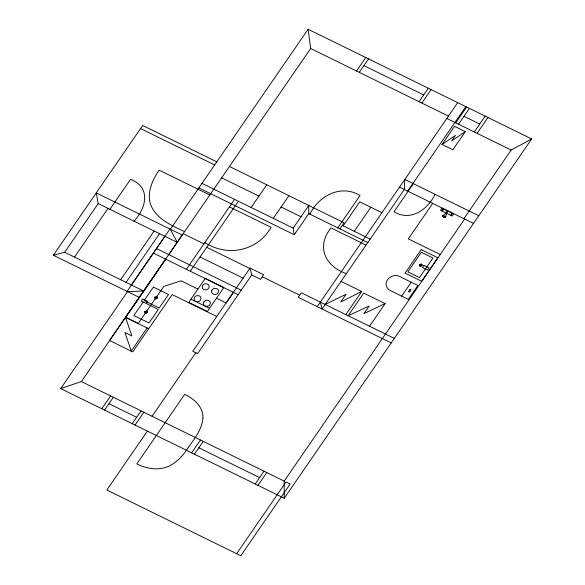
<?xml version="1.0" encoding="UTF-8"?>
<svg xmlns="http://www.w3.org/2000/svg" width="585" height="585" viewBox="0 0 585 585"><rect width="100%" height="100%" fill="white"/><g stroke="black" fill="none" stroke-linecap="round" stroke-linejoin="round"><path stroke-width="0.88" d="M53.337 255.243L64.657 252.259L143.705 291.037L127.486 291.623L53.337 255.243L142.689 125.475L216.808 161.848M64.657 252.259L98.258 203.543M74.514 257.093L108.071 208.355M109.9 209.328L130.557 179.332C151.127 187.127 146.418 208.114 133.994 221.145M120.634 279.74L154.162 231.046M126.002 282.38L159.537 233.678M131.376 285.012L164.904 236.311M170.381 229.261L96.262 192.896L98.178 203.573L177.196 242.344L170.381 229.261L308.112 29.25L531.663 138.938L284.244 498.259L60.716 388.586L127.486 291.623M60.716 388.586L81.366 381.581L165.643 259.126M168.765 254.592L310.679 48.496L308.112 29.25M143.179 302.021L133.877 315.52L148.999 322.942L158.294 309.443L141.182 300.99L142.623 298.898L147.8 301.436L146.36 303.527M186.396 269.305L234.563 199.361M131.201 351.117L147.157 327.944M190.264 271.206L238.431 201.255M101.783 408.74L110.609 395.928M104.561 410.1L113.38 397.288M251.119 207.485L266.767 184.765M356.514 70.982L365.771 57.542M359.285 72.343L368.543 58.902M273.29 218.366L288.939 195.639M132.254 423.686L141.073 410.882M135.025 425.046L143.844 412.242M250.058 268.084L192.779 351.263L197.584 353.625L251.747 274.965L250.058 268.084L263.645 274.745L260.53 279.279L251.747 274.965M233.495 292.383L226.183 302.993L216.523 298.255M152.049 416.264L195.792 352.74M147.391 431.116L106.828 490.018L240.801 555.75L290.182 484.036L286.006 481.989L236.632 553.702M198.863 187.902L294.27 234.717L293.187 228.121L308.792 205.386M294.27 234.717L308.785 213.635L308.763 205.496M309.926 214.19C318.591 195.734 341.26 183.909 360.016 195.529L337.757 227.85M419.05 101.666L428.308 88.225M421.829 103.026L431.079 89.585M339.885 228.896L344.075 222.812L229.452 166.454M343.205 225.847L359.738 201.832L381.91 212.706M191.661 452.834L200.48 440.022M194.432 454.194L203.251 441.382M354.291 231.287L370.824 207.273M317.238 306.635L457.697 102.646M407.657 191.112L465.828 106.631M413.368 183.661L394.012 211.777C410.59 221.869 427.723 209.627 435.057 194.308M455.759 122.865L466.654 107.04M442.033 144.429L454.516 126.309L465.338 131.625L452.863 149.745L442.033 144.429L455.474 135.427L451.671 140.956L465.338 131.625M458.523 124.225L469.426 108.4M345.837 314.562L361.705 291.505L341.055 281.37M474.281 131.954L485.184 116.13M477.06 133.314L487.956 117.49M432.651 203.5L408.308 238.863L440.176 254.497M441.704 210.892L443.203 208.786M255.199 484.007L264.018 471.203M257.97 485.367L266.789 472.563M447.306 210.797L445.243 213.803L442.465 216.15L443.605 217.371L445.2 217.488C446.479 215.711 445.836 212.75 448.307 211.287M369.552 326.24L385.142 303.593L363.731 293.085L348.133 315.739L369.223 305.984L363.921 313.684L385.105 303.578M450.976 215.448L452.446 213.32M401.639 296.142L408.286 299.396L417.88 285.465L401.719 277.539C391.124 270.029 378.173 285.67 392.147 291.432L401.639 296.142L411.24 282.204M463.883 218.695L511.151 150.045L531.663 138.938M284.244 498.259L284.193 481.097L464.629 219.061M165.76 259.148L125.665 317.26L138.272 323.446L163.793 286.387L181.094 280.815L197.92 289.07M361.676 291.491L340.675 302.057L346.071 294.218L325.187 304.427M139.31 297.429L127.033 291.41L169.935 229.049L182.213 235.068L109.541 340.492L132.751 351.877L172.173 294.621L216.735 316.478M363.914 65.622L423.679 94.945M463.978 116.313L479.737 124.042M310.679 48.496L448.446 116.086M446.801 118.47L511.151 150.045M478.771 215.748L404.805 179.463L404.33 189.481L322.042 308.99L320.361 302.101M399.533 187.127L473.492 223.411M445.843 212.925L440.483 210.3L441.953 208.172L453.631 213.898L452.161 216.026L446.838 213.415M445.39 213.591L446.384 214.081M342.291 225.4L370.181 239.082M140.546 128.583L214.666 164.948M308.785 213.635L367.775 242.578M366.034 245.108L331.022 227.931C315.863 246.614 325.099 266.351 346.415 273.59M221.627 177.818L258.943 196.121M281.114 207.002L300.968 216.742M201.979 183.376L293.187 228.121M209.803 194.988L159.127 170.125C152.743 179.471 147.544 190.827 149.928 202.366C154.418 218.205 171.032 225.225 184.582 231.623M229.393 206.863L271.126 227.338C257.554 251.097 227.411 257.276 204.808 242.563M183.171 233.671L203.946 243.865M394.319 338.393L301.341 292.778L298.226 297.304L391.204 342.927M206.71 247.323L249.824 268.478M262.248 276.778L299.703 295.162M200.048 256.99L243.17 278.153M156.502 248.581L241.276 290.175M153.38 253.108L238.153 294.701M190.944 299.206L209.576 308.346M125.453 317.297L148.722 328.719M81.366 381.581L284.193 481.097M108.971 403.694L136.663 417.28M198.841 447.788L259.608 477.601M131.318 351.175L124.905 332.529L131.866 335.944L125.497 317.319M145.307 311.915L145.782 312.916L146.952 312.397L146.477 311.395L145.307 311.915M155.252 297.465L155.727 298.467L156.897 297.948L156.429 296.946L155.252 297.465M144.685 311.732L144.619 312.573L145.519 313.487L147.566 312.573L147.639 311.739L146.74 310.825L144.685 311.732M420.03 264.917L420.505 265.919L421.675 265.393L421.207 264.398L420.03 264.917M154.637 297.282L154.564 298.123L155.464 299.037L157.519 298.123L157.584 297.29L156.692 296.376L154.637 297.282M419.408 264.734L419.343 265.568L420.242 266.489L422.297 265.575L422.363 264.742L421.463 263.82L419.408 264.734M202.936 418.099C201.862 431.306 192.085 441.317 185.291 451.934C181.204 457.36 176.26 462.157 170.301 465.492C159.749 470.991 147.069 469.082 136.81 463.883L184.706 394.319C194.037 398.707 203.375 406.911 202.936 418.099M194.381 297.494C192.333 301.597 199.002 303.439 200.67 299.849C202.724 295.747 196.048 293.904 194.381 297.494M202.556 285.626C200.509 289.729 207.178 291.571 208.838 287.981C210.892 283.879 204.216 282.036 202.556 285.626M203.726 302.072C201.679 306.182 208.348 308.024 210.015 304.434C212.062 300.332 205.393 298.489 203.726 302.072M211.894 290.211C209.847 294.313 216.516 296.156 218.183 292.566C220.231 288.464 213.562 286.621 211.894 290.211M153.416 287.081L144.115 300.58L159.237 308.002L168.531 294.496L153.416 287.081M205.218 278.423L188.772 302.313L207.382 311.447L223.828 287.557L205.218 278.423M443.159 209.935C442.867 210.834 441.982 209.364 443.159 209.935M421.215 249.612L405.032 273.115L421.712 281.297L437.894 257.795L421.215 249.612M421.339 252.296L407.855 271.879L419.482 277.582L432.966 258L421.339 252.296M451.291 213.92C450.465 214.541 452.439 214.563 451.291 213.92M423.869 265.407L422.436 267.499L427.606 270.036L429.046 267.952L423.869 265.407M409.968 289.421L408.44 291.637L409.558 292.186L411.087 289.97L409.968 289.421M445.748 216.933C443.057 218.103 440.571 212.998 445.748 216.933"/></g></svg>
